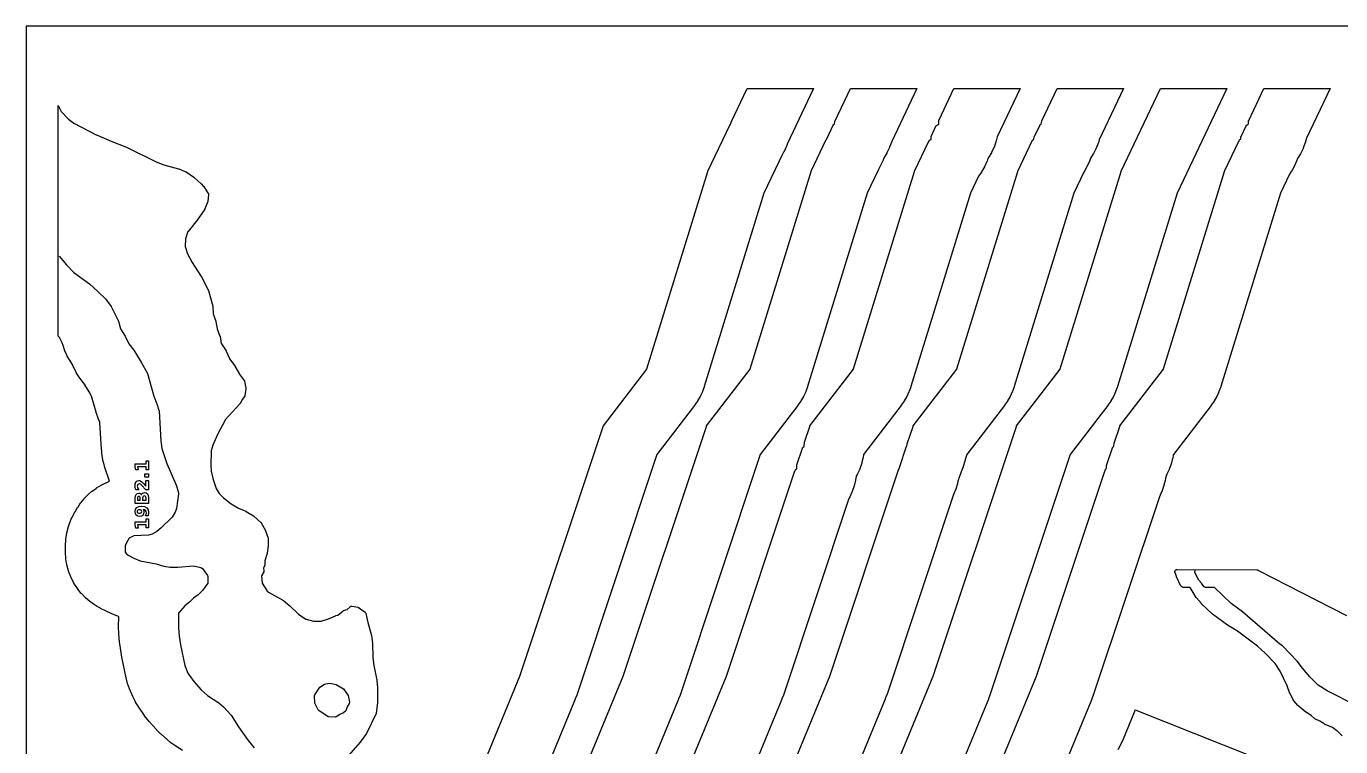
# Model space of a CAD drawing. Header units: millimetres. Extents: x 0 to 841, y 0 to 594.
# Drawn here: x 0 to 438.9, y 353.4 to 594 of the extents above; entities that cross this region are included whole.
import ezdxf

# ---------------------------------------------------------------- set-up
doc = ezdxf.new("R2010")
doc.units = ezdxf.units.MM
for name, color, linetype in [('CUT', 1, 'Continuous'), ('ENGRAVE', 5, 'Continuous'), ('SHEET_EDGE_DO_NOT_CUT', 8, 'Continuous')]:
    doc.layers.add(name, color=color, linetype=linetype)

msp = doc.modelspace()

# ---------------------------------------------------------------- linework, layer by layer
at = {"layer": 'CUT'}
for points in [[(134.93, 304.42), (164.84, 376.94), (164.84, 376.96), (192.63, 460.37), (192.65, 460.42), (192.67, 460.47), (192.7, 460.52), (207.25, 479.54), (207.26, 479.55), (207.26, 479.56), (227.61, 545.51), (227.63, 545.57), (235.07, 561.24), (235.1, 561.28), (235.12, 561.32), (235.25, 561.5), (235.26, 561.51), (235.26, 561.52), (235.4, 561.91), (235.42, 561.97), (240.78, 573.26), (262.92, 573.26), (254.06, 554.59), (254.05, 554.57), (253.85, 554), (253.83, 553.94), (252.92, 552.01), (252.89, 551.96), (252.51, 551.34), (252.5, 551.32), (246.31, 538.28), (246.3, 538.25), (226.37, 473.66), (226.37, 473.64), (225.78, 472.01), (225.77, 471.97), (225.04, 470.4), (225.02, 470.36), (224.17, 468.87), (224.14, 468.83), (223.15, 467.41), (223.14, 467.39), (210.58, 450.97), (210.57, 450.96), (210.57, 450.94), (183.82, 370.64), (183.81, 370.62), (183.33, 369.34), (183.33, 369.32), (153.42, 296.8)], [(169.43, 304.42), (199.34, 376.94), (199.34, 376.96), (227.13, 460.37), (227.15, 460.42), (227.17, 460.47), (227.2, 460.52), (241.75, 479.54), (241.76, 479.55), (241.76, 479.56), (262.11, 545.51), (262.13, 545.57), (267.16, 556.16), (267.18, 556.2), (267.21, 556.24), (267.35, 556.43), (267.35, 556.44), (267.36, 556.45), (269.46, 561.01), (269.48, 561.05), (269.51, 561.08), (269.53, 561.12), (269.56, 561.15), (269.84, 561.43), (269.85, 561.44), (269.85, 561.45), (270.01, 562.13), (270.02, 562.18), (270.05, 562.23), (275.28, 573.26), (297.42, 573.26), (289.02, 555.57), (289.02, 555.56), (289.01, 555.55), (289.01, 555.54), (289, 555.49), (288.3, 553.59), (288.28, 553.54), (287.39, 551.72), (287.37, 551.68), (286.56, 550.38), (286.55, 550.36), (286.22, 549.67), (286.21, 549.64), (286.12, 549.37), (286.1, 549.33), (285.42, 547.72), (285.4, 547.68), (284.57, 546.15), (284.55, 546.11), (284.49, 546.03), (284.48, 546), (280.81, 538.28), (280.8, 538.25), (260.87, 473.66), (260.87, 473.64), (260.28, 472.01), (260.27, 471.97), (259.54, 470.4), (259.52, 470.36), (258.67, 468.87), (258.64, 468.83), (257.65, 467.41), (257.64, 467.39), (245.08, 450.97), (245.07, 450.96), (245.07, 450.94), (218.32, 370.64), (218.31, 370.62), (217.83, 369.34), (217.83, 369.32), (187.92, 296.8)], [(203.93, 304.42), (233.84, 376.94), (233.84, 376.96), (256.69, 445.56), (256.71, 445.61), (256.74, 445.66), (256.83, 445.81), (256.85, 445.85), (256.89, 445.88), (256.92, 445.92), (256.96, 445.95), (257, 445.97), (257.19, 446.09), (257.2, 446.1), (257.21, 446.11), (257.29, 446.4), (257.3, 446.41), (257.3, 446.42), (257.33, 447.43), (257.34, 447.48), (257.35, 447.53), (257.36, 447.57), (259.19, 453.06), (259.21, 453.12), (259.24, 453.17), (259.33, 453.31), (259.35, 453.35), (259.38, 453.39), (259.42, 453.42), (259.46, 453.45), (259.5, 453.48), (259.69, 453.59), (259.7, 453.6), (259.71, 453.61), (259.79, 453.9), (259.79, 453.91), (259.8, 453.92), (259.83, 454.93), (259.84, 454.98), (259.84, 455.03), (259.86, 455.07), (261.63, 460.37), (261.65, 460.42), (261.67, 460.47), (261.7, 460.52), (276.25, 479.54), (276.26, 479.55), (276.26, 479.56), (296.61, 545.51), (296.63, 545.57), (301.43, 555.67), (301.45, 555.71), (301.47, 555.74), (301.49, 555.77), (301.61, 555.91), (301.64, 555.95), (301.68, 555.98), (301.71, 556.01), (301.75, 556.03), (301.8, 556.05), (302.11, 556.19), (302.12, 556.2), (302.12, 556.21), (302.2, 557.21), (302.2, 557.25), (302.21, 557.3), (302.23, 557.34), (302.24, 557.38), (303.76, 560.59), (303.78, 560.63), (303.81, 560.67), (303.84, 560.7), (304, 560.88), (304.04, 560.92), (304.08, 560.96), (304.13, 560.98), (304.18, 561.01), (304.6, 561.19), (304.61, 561.2), (304.61, 561.21), (304.7, 561.49), (304.7, 561.5), (304.7, 561.51), (304.7, 562.4), (304.71, 562.44), (304.71, 562.48), (304.72, 562.53), (304.76, 562.67), (304.78, 562.72), (304.79, 562.76), (309.78, 573.26), (331.92, 573.26), (324.25, 557.11), (324.25, 557.1), (324.24, 557.08), (323.89, 555.69), (323.89, 555.66), (323.8, 555.38), (323.79, 555.36), (323.16, 553.57), (323.14, 553.52), (322.34, 551.81), (322.31, 551.77), (321.35, 550.14), (321.32, 550.1), (321.12, 549.82), (321.11, 549.81), (321.11, 549.8), (320.82, 548.93), (320.8, 548.88), (320, 547.1), (319.98, 547.05), (319, 545.36), (318.98, 545.32), (318.02, 543.98), (318.01, 543.97), (318.01, 543.96), (315.31, 538.28), (315.3, 538.25), (295.37, 473.66), (295.37, 473.64), (294.78, 472.01), (294.77, 471.97), (294.04, 470.4), (294.02, 470.36), (293.17, 468.87), (293.14, 468.83), (292.15, 467.41), (292.14, 467.39), (279.63, 451.03), (279.62, 451.02), (279.62, 451.01), (279.46, 450), (279.45, 449.96), (279.07, 448.39), (279.07, 448.37), (278.99, 448.08), (278.98, 448.06), (278.34, 446.17), (278.32, 446.12), (277.49, 444.32), (277.47, 444.28), (277.18, 443.8), (277.18, 443.79), (277.17, 443.78), (277.15, 443.7), (277.15, 443.69), (277.15, 443.68), (276.96, 442.5), (276.95, 442.46), (276.58, 440.9), (276.57, 440.88), (276.49, 440.59), (276.48, 440.56), (275.84, 438.68), (275.82, 438.63), (274.99, 436.83), (274.97, 436.78), (274.69, 436.3), (274.68, 436.29), (274.68, 436.28), (252.82, 370.64), (252.81, 370.62), (252.33, 369.34), (252.33, 369.32), (222.42, 296.8)], [(238.43, 304.42), (268.34, 376.94), (268.34, 376.96), (291.3, 445.9), (291.32, 445.96), (291.35, 446.01), (291.53, 446.28), (291.53, 446.29), (291.53, 446.3), (291.66, 446.95), (291.67, 447.02), (293.8, 453.4), (293.82, 453.46), (293.85, 453.51), (294.03, 453.78), (294.03, 453.79), (294.03, 453.81), (294.16, 454.46), (294.17, 454.52), (296.13, 460.37), (296.15, 460.42), (296.17, 460.47), (296.2, 460.52), (310.75, 479.54), (310.76, 479.55), (310.76, 479.56), (331.11, 545.51), (331.13, 545.57), (336.05, 555.92), (336.08, 555.97), (336.11, 556.02), (336.15, 556.06), (336.43, 556.35), (336.44, 556.36), (336.44, 556.37), (336.6, 557.06), (336.61, 557.11), (336.63, 557.16), (338.41, 560.89), (338.44, 560.94), (338.47, 560.99), (338.59, 561.13), (338.62, 561.17), (338.66, 561.21), (338.7, 561.24), (338.75, 561.27), (338.92, 561.35), (338.93, 561.36), (338.94, 561.37), (339.09, 562.3), (339.1, 562.34), (339.12, 562.38), (339.14, 562.43), (344.28, 573.26), (366.42, 573.26), (358.27, 556.1), (358.27, 556.09), (358.27, 556.08), (358.11, 555.5), (358.11, 555.47), (358.02, 555.19), (358.01, 555.17), (357.31, 553.33), (357.29, 553.28), (356.41, 551.53), (356.39, 551.48), (355.42, 549.95), (355.42, 549.94), (355.41, 549.93), (355.18, 549.22), (355.16, 549.18), (354.43, 547.5), (354.41, 547.46), (353.53, 545.86), (353.5, 545.82), (353.14, 545.28), (353.13, 545.27), (353.13, 545.26), (349.81, 538.28), (349.8, 538.25), (329.87, 473.66), (329.87, 473.64), (329.28, 472.01), (329.27, 471.97), (328.54, 470.4), (328.52, 470.36), (327.67, 468.87), (327.64, 468.83), (326.65, 467.41), (326.64, 467.39), (314.07, 450.96), (314.07, 450.95), (314.06, 450.94), (313.62, 449.61), (313.61, 449.58), (313.45, 448.81), (313.44, 448.76), (312.87, 446.93), (312.86, 446.88), (312.14, 445.18), (312.14, 445.16), (311.12, 442.1), (311.11, 442.08), (310.95, 441.29), (310.94, 441.24), (310.37, 439.42), (310.36, 439.37), (309.65, 437.68), (309.64, 437.67), (287.32, 370.64), (287.31, 370.62), (286.83, 369.34), (286.83, 369.32), (256.92, 296.8)], [(272.93, 304.42), (302.84, 376.94), (302.84, 376.96), (330.63, 460.37), (330.65, 460.42), (330.67, 460.47), (330.7, 460.52), (345.25, 479.54), (345.26, 479.55), (345.26, 479.56), (365.61, 545.51), (365.63, 545.57), (378.78, 573.26), (400.92, 573.26), (384.31, 538.28), (384.3, 538.25), (364.37, 473.66), (364.37, 473.64), (363.78, 472.01), (363.77, 471.97), (363.04, 470.4), (363.02, 470.36), (362.17, 468.87), (362.14, 468.83), (361.15, 467.41), (361.14, 467.39), (348.58, 450.97), (348.57, 450.96), (348.57, 450.94), (321.82, 370.64), (321.81, 370.62), (321.33, 369.34), (321.33, 369.32), (291.42, 296.8)], [(307.43, 304.42), (337.34, 376.94), (337.34, 376.96), (360.24, 445.72), (360.26, 445.76), (360.28, 445.8), (360.35, 445.92), (360.37, 445.96), (360.4, 446), (360.43, 446.04), (360.47, 446.07), (360.61, 446.18), (360.61, 446.19), (360.62, 446.2), (360.71, 446.48), (360.71, 446.49), (360.71, 446.5), (360.75, 447.18), (360.75, 447.22), (360.76, 447.27), (360.77, 447.31), (362.74, 453.22), (362.76, 453.26), (362.78, 453.31), (362.84, 453.43), (362.87, 453.47), (362.9, 453.5), (362.93, 453.54), (362.97, 453.57), (363.11, 453.68), (363.11, 453.69), (363.12, 453.7), (363.21, 453.98), (363.21, 453.99), (363.21, 454), (363.24, 454.68), (363.25, 454.72), (363.26, 454.77), (363.27, 454.81), (365.13, 460.37), (365.15, 460.42), (365.17, 460.47), (365.2, 460.52), (379.75, 479.54), (379.76, 479.55), (379.76, 479.56), (400.11, 545.51), (400.13, 545.57), (405, 555.82), (405.02, 555.86), (405.05, 555.9), (405.13, 556.01), (405.16, 556.05), (405.2, 556.09), (405.24, 556.12), (405.29, 556.15), (405.51, 556.27), (405.52, 556.28), (405.53, 556.29), (405.59, 556.99), (405.6, 557.03), (405.61, 557.08), (405.62, 557.12), (405.64, 557.16), (407.34, 560.74), (407.37, 560.8), (407.4, 560.84), (407.51, 560.98), (407.54, 561.02), (407.58, 561.05), (407.61, 561.08), (407.65, 561.1), (407.69, 561.12), (408.01, 561.27), (408.02, 561.28), (408.02, 561.29), (408.11, 561.57), (408.12, 561.58), (408.12, 561.59), (408.12, 562.22), (408.12, 562.26), (408.13, 562.31), (408.14, 562.35), (408.18, 562.5), (408.19, 562.54), (408.21, 562.58), (413.28, 573.26), (435.42, 573.26), (427.52, 556.63), (427.52, 556.62), (427.52, 556.61), (427.22, 555.48), (427.21, 555.46), (427.13, 555.18), (427.12, 555.16), (426.41, 553.27), (426.39, 553.22), (425.49, 551.43), (425.46, 551.38), (424.52, 549.89), (424.51, 549.88), (424.51, 549.86), (424.2, 548.96), (424.18, 548.91), (423.41, 547.2), (423.39, 547.16), (422.46, 545.53), (422.44, 545.49), (421.82, 544.61), (421.81, 544.6), (421.81, 544.59), (418.81, 538.28), (418.8, 538.25), (398.87, 473.66), (398.87, 473.64), (398.28, 472.01), (398.27, 471.97), (397.54, 470.4), (397.52, 470.36), (396.67, 468.87), (396.64, 468.83), (395.65, 467.41), (395.64, 467.39), (383.07, 450.96), (383.07, 450.95), (383.06, 450.94), (382.96, 450.63), (382.96, 450.62), (382.95, 450.61), (382.82, 449.81), (382.81, 449.77), (382.4, 448.19), (382.4, 448.17), (382.31, 447.88), (382.3, 447.86), (381.65, 446.02), (381.63, 445.97), (380.88, 444.4), (380.87, 444.37), (380.46, 443.13), (380.46, 443.12), (380.45, 443.11), (380.32, 442.32), (380.31, 442.28), (379.91, 440.7), (379.9, 440.68), (379.82, 440.39), (379.81, 440.37), (379.15, 438.53), (379.13, 438.48), (378.39, 436.9), (378.38, 436.87), (356.32, 370.64), (356.31, 370.62), (355.83, 369.34), (355.83, 369.32), (325.92, 296.8)], [(52.11, 352.1), (49.56, 353.78), (49.55, 353.79), (48.32, 354.66), (48.29, 354.69), (47.13, 355.65), (47.12, 355.67), (45, 357.58), (44.98, 357.6), (43.5, 359.08), (43.49, 359.1), (41.03, 361.84), (41.01, 361.86), (39.51, 363.76), (39.5, 363.78), (37.57, 366.55), (37.56, 366.57), (36.48, 368.31), (36.45, 368.36), (35.56, 370.2), (35.55, 370.22), (34.5, 372.72), (34.49, 372.74), (33.84, 374.5), (33.83, 374.55), (33.35, 376.37), (33.35, 376.39), (31.89, 383.3), (31.89, 383.32), (31.63, 384.84), (31.63, 384.86), (31.25, 387.73), (31.25, 387.74), (31.18, 388.35), (31.18, 388.36), (30.91, 391.15), (30.91, 391.17), (30.81, 393.34), (30.81, 393.37), (30.85, 396.85), (30.85, 396.86), (30.84, 396.86), (30.5, 396.98), (30.48, 396.99), (28.38, 397.85), (28.36, 397.86), (26.67, 398.64), (26.65, 398.65), (24.81, 399.61), (24.8, 399.62), (23.46, 400.39), (23.44, 400.4), (22.79, 400.8), (22.77, 400.82), (21.22, 401.9), (21.18, 401.93), (19.75, 403.15), (19.71, 403.18), (18.41, 404.53), (18.37, 404.57), (17.2, 406.04), (17.17, 406.08), (16.14, 407.67), (16.13, 407.69), (15.8, 408.25), (15.79, 408.27), (14.84, 410.11), (14.82, 410.15), (14.08, 412.06), (14.06, 412.11), (13.53, 414.09), (13.51, 414.14), (13.19, 416.17), (13.18, 416.22), (13.07, 418.28), (13.07, 418.3), (13.06, 420.44), (13.06, 420.46), (13.18, 422.62), (13.18, 422.68), (13.53, 424.8), (13.54, 424.85), (14.13, 426.93), (14.13, 426.96), (14.47, 427.95), (14.48, 427.97), (15.26, 429.91), (15.28, 429.96), (16.26, 431.81), (16.27, 431.83), (17.15, 433.29), (17.16, 433.31), (18.15, 434.8), (18.18, 434.83), (19.29, 436.22), (19.32, 436.25), (20.56, 437.53), (20.59, 437.56), (21.94, 438.72), (21.98, 438.75), (23.42, 439.78), (23.46, 439.8), (25, 440.7), (25.02, 440.72), (26.61, 441.55), (26.63, 441.56), (27.77, 442.09), (27.78, 442.1), (27.78, 442.11), (26.26, 446.67), (26.26, 446.7), (25.73, 448.59), (25.72, 448.64), (25.39, 450.57), (25.38, 450.59), (25.08, 453.08), (25.08, 453.1), (24.96, 454.38), (24.96, 454.4), (24.55, 461.72), (24.55, 461.73), (24.55, 461.74), (24.11, 462.78), (24.1, 462.81), (23.32, 465.05), (23.31, 465.08), (21.77, 470.48), (21.77, 470.5), (21.76, 470.51), (21.02, 471.91), (21.01, 471.92), (19.56, 474.3), (19.54, 474.33), (18.64, 475.44), (18.63, 475.46), (17.65, 476.78), (17.63, 476.81), (16.77, 478.2), (16.75, 478.24), (16.01, 479.71), (16, 479.72), (15.44, 480.96), (15.42, 480.99), (14.63, 482.22), (14.62, 482.25), (13.7, 483.85), (13.68, 483.9), (12.91, 485.57), (12.9, 485.62), (12.29, 487.37), (12.29, 487.39), (12.03, 488.26), (12.03, 488.27), (12.02, 488.28), (11.25, 489.88), (11.24, 489.89), (11.23, 489.9), (10.62, 490.51), (10.62, 567.5), (11.66, 565.51), (11.66, 565.51), (11.66, 565.5), (11.67, 565.49), (14.11, 563.01), (14.12, 563), (14.13, 562.99), (15.91, 561.65), (15.92, 561.65), (15.93, 561.64), (23.39, 557.77), (23.41, 557.77), (28.31, 555.59), (28.32, 555.58), (33.42, 553.61), (33.45, 553.59), (43.41, 548.77), (43.42, 548.76), (45.92, 547.73), (45.95, 547.72), (50.87, 546.44), (50.91, 546.43), (50.94, 546.41), (53.3, 545.41), (53.34, 545.38), (53.38, 545.36), (55.92, 543.64), (55.97, 543.59), (58.37, 541.42), (58.4, 541.39), (59.2, 540.53), (59.23, 540.5), (59.26, 540.46), (60.76, 538.19), (60.78, 538.15), (60.8, 538.11), (60.82, 538.07), (60.83, 538.03), (60.84, 537.98), (60.86, 537.79), (60.87, 537.74), (60.87, 537.7), (60.86, 537.66), (60.61, 535.56), (60.6, 535.5), (60.58, 535.44), (59.64, 532.98), (59.61, 532.92), (59.58, 532.87), (57.11, 529.28), (57.09, 529.25), (54.01, 525.51), (54, 525.5), (54, 525.49), (53.19, 523.01), (53.18, 523), (53.18, 522.99), (53.08, 520.51), (53.08, 520.5), (53.09, 520.48), (53.86, 518.01), (53.86, 518), (53.87, 517.99), (55.13, 515.53), (55.15, 515.5), (58.45, 510.48), (58.48, 510.42), (60.98, 505.45), (61, 505.4), (61.01, 505.35), (62.24, 500.54), (62.25, 500.5), (62.25, 500.45), (62.43, 498.01), (62.43, 498), (62.44, 497.99), (63.3, 495.54), (63.31, 495.5), (63.32, 495.45), (63.7, 493.01), (63.7, 493), (63.71, 492.99), (64.68, 490.54), (64.7, 490.5), (64.71, 490.45), (65.13, 488.01), (65.14, 488), (65.14, 487.99), (66.7, 485.57), (66.74, 485.51), (67.89, 483.01), (67.89, 483), (67.9, 482.99), (69.63, 480.55), (69.66, 480.51), (71.08, 477.99), (71.1, 477.97), (72.77, 475.65), (72.79, 475.61), (72.82, 475.56), (72.84, 475.51), (72.85, 475.46), (73.33, 473.12), (73.34, 473.07), (73.34, 473.01), (73.34, 472.95), (73.01, 470.58), (73, 470.53), (72.98, 470.48), (72.96, 470.43), (72.94, 470.38), (72.9, 470.34), (72.1, 469.32), (72.09, 469.31), (72.09, 469.3), (71.4, 468.03), (71.36, 467.98), (71.33, 467.93), (66.39, 462.53), (66.38, 462.52), (66.38, 462.51), (63.8, 457.63), (63.8, 457.62), (62.25, 454.15), (62.24, 454.11), (61.7, 452.22), (61.7, 452.21), (61.7, 452.2), (61.58, 447.32), (61.58, 447.3), (61.73, 445.49), (61.74, 445.46), (62.24, 443.04), (62.25, 443.01), (63.4, 439.61), (63.4, 439.6), (63.41, 439.59), (64.43, 438.01), (64.44, 438), (64.44, 437.99), (65.88, 436.5), (65.9, 436.48), (68.4, 434.48), (68.41, 434.48), (68.42, 434.47), (70.88, 433.08), (70.9, 433.07), (73.37, 432.04), (73.41, 432.02), (73.44, 432), (75.92, 430.46), (75.95, 430.43), (75.99, 430.41), (78.34, 428.32), (78.38, 428.28), (78.41, 428.23), (78.44, 428.18), (79.87, 425.58), (79.89, 425.55), (79.91, 425.51), (80.78, 423.08), (80.79, 423.04), (80.8, 422.99), (80.81, 422.95), (80.81, 422.91), (80.78, 420.49), (80.78, 420.43), (80.48, 418.04), (80.47, 418), (80.46, 417.95), (79.68, 415.51), (79.67, 415.5), (79.67, 415.48), (79.71, 414.25), (79.71, 414.2), (79.7, 414.14), (79.69, 414.09), (79.67, 414.04), (79.24, 413.01), (79.24, 413), (79.24, 412.99), (79.38, 412.13), (79.38, 412.08), (79.38, 412.03), (79.38, 411.98), (79.37, 411.93), (79.36, 411.89), (79.34, 411.84), (79.32, 411.8), (78.55, 410.49), (78.54, 410.48), (78.54, 410.47), (78.72, 408.01), (78.72, 408), (78.73, 407.99), (80.35, 405.53), (80.35, 405.52), (80.36, 405.51), (80.89, 404.98), (80.9, 404.98), (80.91, 404.97), (85.87, 402.23), (85.91, 402.21), (85.94, 402.18), (88, 400.49), (88.03, 400.46), (90.9, 397.71), (90.91, 397.7), (90.92, 397.69), (93.38, 395.99), (93.39, 395.98), (93.41, 395.98), (95.9, 395.38), (95.91, 395.38), (95.92, 395.37), (98.39, 395.32), (98.41, 395.32), (98.42, 395.32), (100.92, 396.07), (100.95, 396.08), (103.29, 397.16), (103.33, 397.17), (103.38, 397.19), (104.05, 397.34), (104.06, 397.35), (104.07, 397.35), (105.78, 398.75), (105.82, 398.78), (105.86, 398.8), (105.9, 398.82), (105.94, 398.84), (107.16, 399.24), (107.17, 399.24), (107.18, 399.25), (108.1, 400.13), (108.14, 400.16), (108.18, 400.19), (108.3, 400.26), (108.34, 400.28), (108.38, 400.3), (108.42, 400.32), (108.47, 400.33), (108.51, 400.33), (108.71, 400.35), (108.75, 400.35), (108.8, 400.35), (108.84, 400.35), (110.75, 400.02), (110.79, 400.01), (110.84, 400), (110.88, 399.98), (110.92, 399.96), (110.96, 399.93), (113.13, 398.3), (113.16, 398.27), (113.19, 398.24), (113.22, 398.21), (113.34, 398.05), (113.37, 398.01), (113.39, 397.97), (113.41, 397.93), (113.43, 397.88), (113.44, 397.84), (114.01, 394.9), (114.01, 394.88), (115.23, 390.58), (115.24, 390.51), (115.6, 387.99), (115.6, 387.93), (115.78, 383.15), (115.78, 383.13), (116.07, 380.53), (116.08, 380.5), (117.1, 375.58), (117.11, 375.51), (117.3, 373.04), (117.3, 373.01), (117.33, 368.09), (117.33, 368.05), (117.33, 368.02), (116.84, 364.6), (116.83, 364.55), (116.82, 364.5), (116.8, 364.45), (113.63, 357.84), (113.6, 357.8), (113.58, 357.76), (111.47, 354.92), (111.45, 354.89), (106.81, 349.61)], [(439.37, 357.01), (437.7, 358.68), (437.7, 358.69), (437.69, 358.7), (436.19, 359.78), (436.17, 359.78), (436.16, 359.79), (433.8, 360.77), (433.75, 360.79), (433.71, 360.82), (433.66, 360.86), (433.3, 361.18), (433.29, 361.19), (433.28, 361.2), (431.95, 361.95), (431.93, 361.96), (430.25, 362.75), (430.21, 362.77), (430.17, 362.8), (430.13, 362.83), (429.2, 363.68), (429.19, 363.69), (429.19, 363.7), (427.37, 364.92), (427.33, 364.95), (424.66, 367.13), (424.63, 367.16), (424.6, 367.19), (423.23, 368.73), (423.2, 368.77), (423.18, 368.8), (423.16, 368.84), (422.01, 371.12), (421.99, 371.18), (421.11, 373.7), (421.1, 373.73), (418.69, 378.66), (418.67, 378.68), (417.01, 381.19), (417, 381.2), (417, 381.21), (413.67, 384.66), (413.66, 384.67), (411.15, 386.94), (411.13, 386.95), (404.48, 391.98), (404.46, 391.99), (401.15, 394.02), (401.12, 394.04), (396.15, 397.61), (396.09, 397.65), (392.45, 401.15), (392.41, 401.18), (390.73, 403.13), (390.71, 403.16), (390.69, 403.2), (388.62, 406.58), (388.61, 406.59), (388.6, 406.59), (386.32, 406.61), (386.27, 406.61), (386.22, 406.62), (386.17, 406.63), (386.13, 406.65), (385.93, 406.74), (385.88, 406.76), (385.84, 406.79), (385.8, 406.82), (385.76, 406.85), (385.73, 406.89), (385.66, 406.99), (385.63, 407.03), (385.6, 407.07), (384.11, 410.17), (384.08, 410.22), (383.6, 411.62), (383.59, 411.66), (383.58, 411.7), (383.58, 411.75), (383.58, 411.79), (383.58, 411.96), (383.58, 412), (383.59, 412.05), (383.6, 412.09), (383.62, 412.13), (383.64, 412.17), (383.67, 412.25), (383.7, 412.29), (383.73, 412.33), (383.76, 412.37), (383.8, 412.4), (383.87, 412.46), (383.91, 412.49), (383.95, 412.52), (384, 412.54), (384.05, 412.56), (384.16, 412.59), (384.21, 412.6), (384.26, 412.61), (384.31, 412.61), (410.93, 412.48), (410.98, 412.48), (411.02, 412.47), (411.18, 412.44), (411.23, 412.43), (411.27, 412.41), (411.31, 412.39), (440.88, 397.22)], [(364.63, 352.46), (366.38, 355.96), (366.39, 355.98), (370.15, 365.29), (370.16, 365.31), (370.33, 365.67), (428.56, 342.6)]]:
    msp.add_lwpolyline(points, dxfattribs=at)
at = {"layer": 'ENGRAVE'}
for points in [[(10.93, 517.25), (13.4, 514.35), (15.91, 511.77), (21.09, 507.98), (23.94, 505.48), (26.46, 502.96), (28.36, 500.43), (30.75, 495.5), (31.48, 493), (33.05, 490.54), (34.21, 488), (35.93, 485.86), (38.4, 481.83), (40.43, 478), (42.55, 470.52), (43.62, 467.96), (44.37, 465.5), (44.93, 455.51), (45.24, 453), (46.91, 447.98), (50.15, 440.54), (50.86, 438.15), (50.88, 437.84), (50.18, 433), (49.68, 431.72), (48.67, 430.11), (44.94, 426.42), (43.6, 425.3), (42.08, 424.37), (40.82, 424.03), (35.91, 423.84), (34.3, 423), (33.41, 421.51), (33.06, 420.5), (33.07, 418.34), (33.41, 417.76), (34.07, 417.34), (35.92, 416.37), (38.05, 415.51), (43.37, 414.48), (45.93, 413.74), (48.09, 413.32), (50.56, 413.33), (55.87, 413.82), (58.34, 413.3), (58.88, 412.94), (60.55, 410.63), (60.65, 410.26), (60.62, 407.98), (58.86, 405.55), (57.35, 404.11), (55.88, 402.99), (54.66, 401.75), (52.95, 400.5), (50.87, 398), (50.81, 393.12), (51.09, 390.32), (51.46, 387.43), (52.92, 380.5), (53.98, 377.98), (55.92, 375.19), (58.4, 372.43), (60.53, 370.5), (64.3, 368.02), (65.87, 366.7), (68.41, 363.92), (70.91, 360.02), (74.08, 355.51), (76.13, 352.97)], [(443.65, 367.26), (438.67, 369.99), (434.41, 372.01), (431.39, 373.92), (428.64, 376.69), (426.17, 379.61), (424.42, 382), (419.51, 387.04), (418.61, 387.62), (406.17, 398.49), (402.32, 401.19), (396.84, 406.55), (393.78, 406.57), (393.33, 406.77), (392.9, 407.3), (392.5, 408.01), (391.55, 409.02), (390.24, 411.56), (390.19, 411.91), (390.28, 412.19), (390.35, 412.28)], [(107.18, 366.73), (106.66, 365.43), (105.9, 364.69), (104.72, 364.14), (103.53, 363.39), (103.19, 363.31), (100.85, 363.37), (97.71, 365.44), (97.52, 365.67), (96.31, 367.97), (96.2, 370.34), (96.32, 370.7), (98.04, 373.32), (99.6, 374.26), (100.99, 374.64), (101.92, 374.51), (103.44, 374.15), (105.9, 372.69), (107.49, 370.52), (107.91, 368.28), (107.84, 367.82), (107.18, 366.73)]]:
    msp.add_lwpolyline(points, dxfattribs=at)
for points in [[(39.98, 445.84), (39.98, 446.84), (37.15, 446.84), (37.36, 445.82), (36.6, 445.82), (36.39, 446.83), (36.39, 447.91), (39.98, 447.91), (39.98, 448.9), (40.76, 448.9), (40.76, 445.84), (39.98, 445.84)], [(39.63, 443.47), (39.63, 444.53), (40.76, 444.53), (40.76, 443.47), (39.63, 443.47)], [(39.93, 440.41), (39.93, 442.34), (40.76, 442.34), (40.76, 439.16), (39.93, 439.16), (38.52, 440.76), (38.33, 440.94), (38.14, 441.07), (37.96, 441.15), (37.76, 441.18), (37.48, 441.12), (37.27, 440.97), (37.12, 440.73), (37.08, 440.42), (37.11, 440.14), (37.19, 439.84), (37.33, 439.52), (37.53, 439.17), (36.56, 439.17), (36.45, 439.55), (36.37, 439.93), (36.32, 440.29), (36.31, 440.65), (36.39, 441.35), (36.65, 441.88), (37.07, 442.2), (37.62, 442.31), (37.96, 442.26), (38.28, 442.13), (38.64, 441.84), (39.11, 441.35), (39.93, 440.41)], [(38.42, 437.5), (38.57, 437.82), (38.81, 438.06), (39.13, 438.21), (39.51, 438.26), (40.06, 438.16), (40.45, 437.84), (40.68, 437.3), (40.76, 436.54), (40.76, 434.66), (36.39, 434.66), (36.39, 436.36), (36.45, 437.14), (36.66, 437.68), (37.02, 437.98), (37.54, 438.09), (37.84, 438.05), (38.09, 437.94), (38.28, 437.75), (38.42, 437.5)], [(38.08, 436.42), (38.05, 436.65), (37.96, 436.82), (37.82, 436.92), (37.62, 436.96), (37.42, 436.92), (37.27, 436.82), (37.18, 436.65), (37.15, 436.42), (37.15, 435.79), (38.08, 435.79), (38.08, 436.42)], [(39.99, 436.45), (39.96, 436.75), (39.85, 436.96), (39.67, 437.09), (39.42, 437.14), (39.17, 437.09), (38.99, 436.97), (38.88, 436.75), (38.85, 436.45), (38.85, 435.79), (39.99, 435.79), (39.99, 436.45)], [(40.66, 430.54), (39.85, 430.54), (39.97, 430.8), (40.04, 431.05), (40.09, 431.3), (40.11, 431.54), (40.04, 431.99), (39.83, 432.33), (39.48, 432.55), (39, 432.66), (39.12, 432.45), (39.22, 432.23), (39.27, 432), (39.29, 431.74), (39.19, 431.14), (38.9, 430.66), (38.45, 430.35), (37.87, 430.25), (37.23, 430.36), (36.74, 430.71), (36.42, 431.24), (36.31, 431.94), (36.46, 432.69), (36.89, 433.26), (37.59, 433.61), (38.52, 433.73), (39.49, 433.59), (40.23, 433.18), (40.69, 432.53), (40.85, 431.68), (40.83, 431.38), (40.8, 431.09), (40.74, 430.81), (40.66, 430.54)], [(38.56, 431.93), (38.51, 432.19), (38.37, 432.38), (38.13, 432.49), (37.79, 432.52), (37.46, 432.49), (37.22, 432.38), (37.07, 432.19), (37.02, 431.93), (37.07, 431.67), (37.22, 431.48), (37.46, 431.37), (37.79, 431.34), (38.13, 431.37), (38.37, 431.48), (38.51, 431.67), (38.56, 431.93)], [(39.98, 426.47), (39.98, 427.46), (37.15, 427.46), (37.36, 426.44), (36.6, 426.44), (36.39, 427.46), (36.39, 428.53), (39.98, 428.53), (39.98, 429.53), (40.76, 429.53), (40.76, 426.47), (39.98, 426.47)]]:
    msp.add_lwpolyline(points, close=True, dxfattribs=at)
at = {"layer": 'SHEET_EDGE_DO_NOT_CUT'}
msp.add_lwpolyline([(0, 0), (841, 0), (841, 594), (0, 594)], close=True, dxfattribs=at)

doc.saveas('drawing.dxf')
